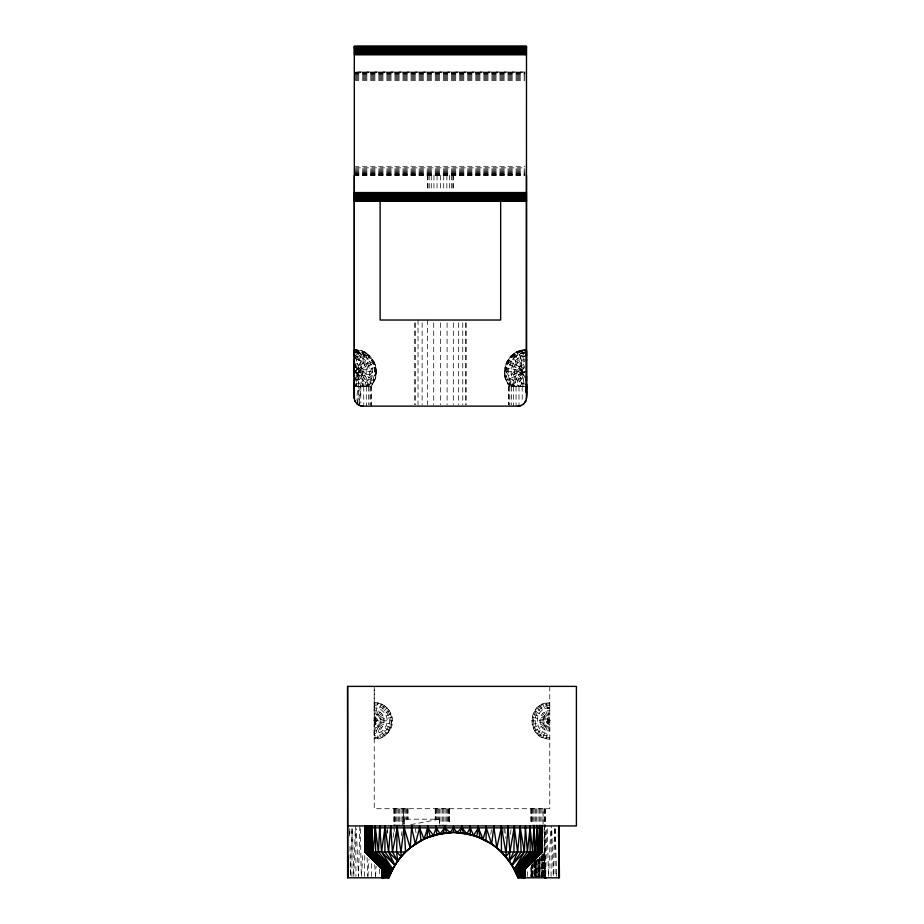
<?xml version="1.0" encoding="UTF-8"?>
<svg xmlns="http://www.w3.org/2000/svg" width="924" height="924" viewBox="0 0 924 924"><rect width="100%" height="100%" fill="white"/><g stroke="black" fill="none" stroke-linecap="round" stroke-linejoin="round"><path stroke-width="0.69" stroke-dasharray="4.62 3.46" d="M371.575 876.356L371.587 861.953M374.243 702.598C386.636 702.171 396.269 716.4 391.083 727.8C389.928 732.847 377.65 742.503 374.22 737.918M374.22 703.233L374.243 703.996C387.168 703.476 395.853 719.727 388.242 730.179C385.135 734.776 379.776 737.641 374.22 737.664C374.208 733.24 374.278 728.805 374.22 724.381C376.669 724.485 378.54 721.702 377.535 719.473C368.768 709.216 379.094 737.779 377.801 738.703M384.372 735.978L374.22 720.789L374.22 686.382M543.023 876.864L543.046 854.146M543.081 824.335L543.093 808.719M543.936 876.888L543.947 854.169L543.982 875.444M543.982 808.719L544.063 827.176M545.172 876.899L545.044 828.597M545.044 808.719L545.183 827.188L545.183 808.719M545.148 875.467L545.172 828.597M549.78 725.525L549.78 724.381C545.241 724.555 545.241 717.105 549.78 717.278M549.78 708.639L549.78 710.706C536.786 710.186 536.786 731.473 549.78 730.953L549.78 727.8C540.84 728.158 540.84 713.501 549.78 713.859M531.092 876.576L531.496 865.453L531.265 876.541L535.862 876.622L535.423 861.561M532.12 876.564L532.143 864.668M535.377 858.511L535.342 876.703L534.834 859.077M351.905 876.356L352.102 828.828M531.496 876.599L531.531 865.384M534.095 862.808L534.014 876.599L534.118 859.84L534.58 876.645M541.88 876.784L542.007 854.885L542.18 876.795M551.051 876.356L551.305 825.941M349.468 836.024L349.526 828.828M535.215 876.622L535.319 861.561M539.431 857.218L539.293 876.784L539.431 857.46M374.22 720.143L374.243 717.278M374.22 730.445L374.22 724.381L374.22 725.548M536.509 876.714L536.659 859.978M537.895 876.691L538.045 858.846L538.299 876.703M374.22 707.946L374.243 705.67C384.627 705.347 392.527 717.163 388.242 726.634C387.976 730.607 374.289 740.748 374.243 733.714C383.079 734.003 389.789 723.942 386.151 715.892C385.631 711.711 373.192 703.337 374.22 711.157M374.22 733.309L374.243 730.953C387.272 731.508 387.272 710.152 374.243 710.706L374.22 708.766M556.675 876.356L556.71 873.48M364.472 876.356L364.818 854.746M531.774 876.564L531.947 864.725M527.281 876.356L527.408 869.161M531.485 865.372L531.023 876.529M545.761 874.924L546.662 828.828M359.84 825.941L358.524 876.356L356.248 828.828M554.527 828.828L553.291 876.356L551.755 828.828M394.248 831.565L394.317 828.759M351.778 828.828L350.392 876.356L349.965 844.663M353.811 876.356L355.255 828.828M539.2 876.356L539.939 857.634M548.59 876.356L550.762 828.828M375.618 876.356L376.114 866.273M367.96 876.356L369.011 859.077M531.566 876.356L532.293 864.841M393.254 837.317L393.809 828.782M361.411 876.356L362.947 853.314M402.46 825.941L403.8 808.719L403.938 824.508L403.95 819.172L439.466 819.172L439.593 824.589M357.738 402.945L359.066 386.613C375.306 382.467 372.014 356.341 355.336 356.006L357.38 356.352L361.376 354.689L365.708 354.689L369.704 356.352C378.332 364.033 378.621 378.366 370.674 386.613M374.22 739.004L374.22 738.08C396.615 740.759 398.186 702.263 374.243 702.956M359.297 403.811L360.81 386.613L360.81 403.095M355.382 349.757L358.57 350.392L372.418 359.644C378.378 367.671 376.83 379.498 370.131 386.613M514.148 353.291L524.07 368.133L522.88 369.334L508.027 359.413L514.391 353.638L526.495 349.977C508.05 348.44 496.904 373.723 510.117 386.613C498.683 374.012 507.022 350.785 524.312 349.757M515.673 386.613C500.923 376.588 509.794 353.488 526.495 352.206M526.495 355.879C509.263 355.301 504.943 382.259 521.737 386.613M522.152 349.977L524.07 359.644C511.203 361.527 511.203 381.947 524.07 383.83L523.515 386.613M510.533 834.314L511.088 828.736M355.163 367.475L355.971 363.409C364.841 364.691 364.841 378.782 355.971 380.053L355.971 375.733C359.459 374.474 359.459 368.999 355.971 367.729C353.049 362.3 364.368 348.567 354.319 349.538M365.13 386.613C379.244 377.223 371.841 354.158 355.509 352.772L357.923 353.638L362.162 352.795L366.412 353.638L370.004 356.04L374.821 363.248L354.319 371.737L376.507 371.737L374.428 363.409C368.676 358.246 365.107 348.66 355.763 349.977M368.353 386.613L373.261 379.591L375.664 367.475L371.367 360.348L367.371 358.685L365.708 354.689C367.995 350.404 357.126 350.577 354.319 349.977M512.45 386.613C502.286 377.65 505.567 362.22 514.391 353.638L518.145 351.628L526.484 349.538M511.596 386.613L520.478 377.743L522.88 374.139L522.152 371.737L522.88 369.334C517.486 363.964 519.45 354.135 526.484 351.236L518.145 351.628C515.165 356.56 498.013 363.294 511.977 365.731L514.391 369.334L514.391 374.139L511.977 377.743L505.971 380.226L510.672 386.613L508.027 384.061L522.88 374.139L524.07 375.329L516.539 386.613M549.78 739.05C525.721 739.57 526.599 701.339 549.78 702.956C526.807 702.009 526.807 739.65 549.78 738.703M401.466 835.712L401.905 831.519M490.725 834.199L491.718 828.701M376.507 371.737L375.664 375.976L373.261 379.591L369.658 381.993L355.521 372.534M374.22 720.951L377.801 702.956M546.257 738.703L549.78 720.963M355.971 375.733L357.565 379.591L356.722 383.83L354.862 386.613M360.071 386.613C362.012 382.478 360.972 377.477 357.923 374.139M364.657 386.613C367.128 380.33 362.554 372.499 355.728 372.014M548.452 724.116L549.78 720.87L547.828 717.867M355.971 367.729L362.809 351.236M357.38 368.676L359.032 364.668L359.032 360.348L357.38 356.352L354.319 356.04L356.722 359.644L357.565 363.883M366.609 386.613C369.496 380.572 365.038 373.042 358.651 371.737L362.647 370.074L376.08 367.417M358.57 372.58L374.428 375.733L376.08 371.737L375.664 367.475M504.712 371.737L506.375 367.729L509.436 364.668L513.432 363.028L513.432 358.685L515.084 354.689L522.233 350.392L525.075 350.115M526.484 356.04L523.411 356.352L521.76 360.348L521.76 364.668L523.411 368.676L510.787 356.04L517.983 351.236L526.495 350.092M387.133 733.714L374.22 720.801L381.219 703.996M520.316 386.613L524.82 375.733M542.838 737.664L549.78 720.893L536.925 707.946M354.308 350.092C358.293 350.034 374.659 353.303 367.371 358.685L367.371 363.028L365.708 367.013L362.647 370.074L354.319 371.737M514.194 386.613C511.307 380.572 515.754 373.042 522.152 371.737C513.039 366.932 493.104 370.616 513.432 358.685M365.708 354.689L356.722 368.133M547.828 723.781L549.78 720.859L546.846 718.849L549.78 720.812L539.685 735.978M355.521 370.928C360.002 367.533 362.866 362.3 367.371 358.685M370.004 371.737L372.418 368.133L368.815 365.731L366.412 369.334L362.809 371.737L366.412 374.139L368.815 377.743C378.436 378.748 373.331 385.065 366.886 386.613M525.063 372.014L508.385 375.329L505.971 371.737L508.385 368.133M389.397 730.953L374.243 720.824L384.372 705.67M547.297 723.342L549.78 720.847L534.649 710.706M355.336 358.385L357.38 356.352M355.336 370.709L360.325 365.731C362.196 360.764 360.395 354.493 355.521 352.032M358.316 370.074L361.376 367.013L372.765 359.413M369.704 374.798L372.765 371.737L369.704 368.676M522.476 351.628C515.396 356.11 516.401 368.226 524.474 370.905M511.088 374.798L514.148 371.737L511.088 368.676M524.474 372.568C519.045 374.382 516.031 381.439 518.514 386.613M391.083 727.8L374.243 720.824L387.133 707.946M536.925 733.714L549.78 720.859L546.523 719.473L549.78 720.824L534.649 730.953M357.923 369.334L361.376 367.013C365.223 361.272 362.462 352.379 355.648 350.519M354.319 356.04L357.923 353.638L354.319 353.291L358.316 351.628L362.647 351.628L369.704 356.352L366.643 353.291M358.57 370.894C365.592 368.006 367.556 358.166 362.162 352.795L354.319 351.236L358.57 350.392L354.308 350.196M372.418 375.329L368.815 377.743L355.313 372.153M511.134 361.48L507.542 363.883L505.128 367.475L505.971 371.737M514.391 374.139L517.983 371.737L519.415 367.013L523.227 363.883L524.07 359.644L524.82 363.409M522.233 372.58L511.977 377.743M391.083 713.859L374.22 720.836L389.397 710.706M524.682 352.437L522.88 353.638L518.63 352.795L517.983 351.236M355.336 372.753L367.371 384.788C370.524 384.858 379.059 377.096 374.428 375.733M511.088 356.352L515.084 354.689L519.415 354.689L523.411 356.352M546.523 722.187L549.78 720.836L532.975 713.859M532.975 727.8L549.78 720.836L546.327 720.131M367.371 380.445L371.367 378.794M522.476 373.4L518.63 374.982L516.227 378.574L515.384 382.836L516.135 386.613M513.432 384.788C509.447 384.846 500.092 374.925 508.385 375.329M546.327 721.517L549.78 720.824L531.935 717.278M392.123 724.381L374.22 720.824L392.123 717.278M531.935 724.381L549.78 720.836L531.589 720.824M360.325 357.242L364.564 356.398L368.815 357.242M511.977 357.242L516.227 356.398L520.478 357.242L524.82 367.729M518.537 386.613L520.732 386.613M354.308 352.391L358.316 351.628L354.308 352.333M410.776 824.635L439.466 819.172M526.484 353.291L522.88 353.638L524.682 354.839M374.22 703.996L374.22 703.095M374.22 713.859C383.217 713.444 383.241 728.181 374.243 727.8M549.78 703.996C528.147 703.106 528.147 738.553 549.78 737.664M549.78 705.682C530.307 704.873 530.307 736.774 549.78 735.978M549.78 707.946C533.229 707.264 533.229 734.384 549.78 733.714M354.319 384.061C370.189 384.731 370.189 358.731 354.319 359.413M354.308 72.315L525.051 72.315M355.74 72.684L525.051 72.684M354.308 73.169L525.051 73.169M354.308 73.816L525.051 73.816M354.308 74.555L525.051 74.555M354.308 75.387L525.051 75.387M354.308 76.334L525.051 76.334M354.308 77.339L525.051 77.339M354.308 78.401L525.051 78.401M354.308 79.51L525.051 79.51M354.308 80.642L525.051 80.642M354.308 166.736L525.051 166.736M355.74 167.845L525.051 167.845M354.308 168.953L525.051 168.953M354.308 170.016L525.051 170.016M354.308 171.044L525.051 171.044M354.308 171.968L525.051 171.968M354.308 172.823L525.051 172.823M354.308 173.562L525.051 173.562M354.308 174.186L525.051 174.186M354.308 174.694L525.051 174.694M354.308 175.04L525.051 175.04M354.308 175.341L525.051 175.341M354.308 386.613L371.275 386.613L371.275 406.121M525.467 386.613L508.523 386.613L508.523 404.724M374.243 720.824L392.469 720.824M532.536 876.553L533.033 865.245M522.233 350.392L525.063 350.958M513.432 363.028L515.084 367.013L518.145 370.074L526.484 371.737L504.285 371.737L505.128 375.976L507.542 379.591L511.134 381.993M513.917 386.613L508.385 383.83M357.565 379.591L360.325 386.232L362.254 386.613C364.541 382.016 362.3 376.299 358.316 373.4M514.391 369.334L517.983 371.737C517.96 375.675 520.951 379.337 524.82 380.053M511.977 365.731L522.476 370.074M513.432 380.445L509.436 378.794L506.375 375.733M367.371 363.028L371.367 364.668M354.308 384.696L357.276 386.613L355.163 375.976M369.658 381.993L372.765 384.061M522.233 370.894C515.199 368.006 513.247 358.166 518.63 352.795L520.478 357.242M369.658 361.48L373.261 363.883L376.08 371.737M355.301 384.915L357.276 386.613M547.297 718.318L549.78 720.789L546.257 702.956M367.371 384.788L369.196 386.613M364.264 386.613L356.722 375.329M539.685 705.67L549.78 720.789L548.452 717.544M523.203 386.613L521.76 383.113L521.76 378.794L523.411 374.798L520.478 377.743L519.635 381.993L520.478 386.232M506.375 367.729L508.027 371.737M542.838 703.996L549.78 720.766M357.38 374.798C361.573 383.726 354.897 393.312 357.634 402.945M354.735 377.061L355.971 380.053M374.22 720.766L381.219 737.664M523.227 379.591L524.07 383.83M415.292 828.701L416.043 832.824M504.816 828.736L505.855 838.495M374.428 367.729L374.821 371.737M387.364 828.782L387.71 833.055M543.97 851.87L545.507 874.924M374.728 864.841L375.456 876.356M538.011 859.077L539.062 876.356M530.977 867.717L531.404 876.356M386.925 830.26L387.052 833.148M367.082 857.634L367.81 876.356M503.903 828.759L504.054 832.986M555.243 828.828L556.618 876.356M547.251 828.828L548.498 876.356M536.752 859.978L537.202 876.714M352.494 828.828L353.73 876.356M539.524 857.218L539.974 876.772M541.279 876.807L540.84 855.901L540.979 876.772M379.602 869.161L379.741 876.356M360.36 828.828L361.284 876.356M534.164 862.82L534.395 876.61M532.155 862.023L532.397 876.564M542.203 854.746L542.55 876.356M374.22 734.037L374.243 735.978M349.78 828.828L349.861 836.024M539.477 857.472L539.662 876.737M543.358 854.134L543.485 876.853M359.066 386.613L359.17 405.243M554.92 828.828L555.116 876.356M544.074 828.597L544.282 876.864M355.705 825.941L355.959 876.356M535.423 861.953L535.446 876.356M549.78 686.382L549.78 808.719L374.22 808.719L374.22 687.826M544.64 808.719L544.64 876.899M543.093 854.134L543.093 875.421M542.018 808.719L542.018 825.941M542.018 854.146L542.018 876.864M540.783 808.719L540.783 825.941M539.454 808.719L539.454 825.941M538.068 808.719L538.068 825.941M538.068 859.99L538.068 876.772M536.682 808.719L536.682 825.941M536.682 860.232L536.682 876.68M535.342 808.719L535.342 824.508M534.118 808.719L534.118 825.941M533.033 808.719L533.033 825.941M532.155 808.719L532.155 824.508M531.496 808.719L531.496 824.508M531.092 808.719L531.092 824.508M531.092 867.128L531.092 876.564M530.953 808.719L530.953 824.508M522.164 386.613L522.164 402.148M518.988 386.613L518.988 406.04M516.054 386.613L516.054 406.121M513.49 386.613L513.49 406.121M511.388 386.613L511.388 404.724M509.817 386.613L509.817 406.121M508.858 386.613L508.858 404.724M466.227 322.892L466.227 404.689M465.349 322.892L465.349 404.689M462.762 322.892L462.762 404.689M458.662 322.892L458.662 404.689M453.314 175.341L453.314 191.118M453.314 322.892L453.314 404.689M452.876 175.341L452.876 191.118M451.582 175.341L451.582 191.118M449.526 175.341L449.526 191.118M449.457 808.719L449.457 824.508M449.318 808.719L449.318 824.508M448.914 808.719L448.914 824.508M448.267 808.719L448.267 824.508M447.378 808.719L447.378 824.508M447.089 322.892L447.089 404.689M446.858 175.341L446.858 191.118M446.304 808.719L446.304 825.941M445.068 808.719L445.068 825.941M443.739 175.341L443.739 191.118M443.739 808.719L443.739 825.941M442.342 808.719L442.342 825.941M440.956 808.719L440.956 825.941M440.401 175.341L440.401 191.118M440.401 322.892L440.401 404.689M439.628 808.719L439.628 825.941M439.35 819.172L439.35 824.589M438.392 808.719L438.392 819.172M437.318 808.719L437.318 819.172M437.052 175.341L437.052 191.118M436.428 808.719L436.428 819.172M435.77 808.719L435.77 819.172M435.366 808.719L435.366 819.172M435.227 808.719L435.227 819.172M433.945 175.341L433.945 191.118M433.714 322.892L433.714 404.689M431.265 175.341L431.265 191.118M429.21 175.341L429.21 191.118M427.928 175.341L427.928 191.118M427.489 175.341L427.489 191.118M427.489 320.027L427.489 404.689M422.141 322.892L422.141 404.689M418.029 320.027L418.029 404.689M415.454 322.892L415.454 404.689M414.576 322.892L414.576 404.689M408.05 808.719L408.189 819.172M407.646 808.719L407.646 819.172M406.987 808.719L406.987 819.172M406.098 808.719L406.098 819.172M405.024 808.719L405.024 819.172M404.065 819.172L404.065 824.589M403.8 808.719L403.8 824.508M402.46 808.719L402.46 824.508M401.074 808.719L401.074 825.941M399.688 808.719L399.688 825.941M398.348 808.719L398.348 825.941M397.124 808.719L397.124 825.941M396.038 808.719L396.038 825.941M395.16 808.719L395.16 825.941M394.502 808.719L394.502 825.941M394.098 808.719L394.098 825.941M393.959 808.719L393.959 825.941M370.94 386.613L370.94 406.121M369.981 386.613L369.981 404.724M368.41 386.613L368.41 404.724M366.308 386.613L366.308 406.121M363.744 386.613L363.744 404.724M549.78 707.911L547.297 708.188L549.78 707.923M525.051 72.026L355.74 72.026L525.051 72.095"/><path stroke-width="1.39" d="M354.308 387.56L354.319 380.226L354.308 388.334L354.308 175.341M370.986 858.142L371.021 825.941M371.852 827.858L372.141 859.285L371.633 825.941M372.118 859.274L372.141 827.858M372.06 859.216L372.106 827.858M384.754 877.8L384.754 869.184L371.864 855.012M526.426 398.591L526.495 46.2L354.308 46.2L354.308 397.516C354.204 402.125 358.327 406.19 362.913 406.121L517.879 406.121C528.713 405.879 527.454 391.06 526.484 384.061L526.495 175.341M354.319 367.417L354.319 359.413L354.319 376.056M354.308 388.507L354.308 382.882M526.495 380.803L526.495 371.667M558.731 877.8L558.881 825.941M371.356 825.941L371.252 858.408L371.021 827.858L541.961 827.858L541.972 851.963L524.809 869.184L524.543 877.8L524.301 869.184L540.863 851.963L541.198 825.941M508.084 825.941L505.786 856.571L513.744 868.144L518.087 877.8L559.424 877.8L558.974 825.941M526.495 371.702L526.495 350.092M526.495 387.479L526.484 376.056M347.886 856.19L347.771 877.8L347.597 686.382L576.403 686.382L576.403 825.941L347.62 825.941M354.308 350.196L354.319 356.04M370.178 825.941L369.993 857.149L369.669 825.941M371.633 827.858L371.483 858.639L371.356 827.858M371.021 827.858L370.686 857.842L370.628 825.941M354.308 352.333L354.319 351.236M533.714 860.256L524.982 869.184L524.867 877.8L524.809 869.184L534.118 859.84M366.412 825.941L366.043 853.199L365.627 825.941L366.043 853.199L366.412 825.941L367.186 854.342L367.856 825.941L367.186 854.342L366.412 827.858M533.968 825.941L532.651 851.963L518.907 869.184L519.681 877.8L520.743 869.184L536.809 851.963L537.133 825.941M558.546 837.467L558.743 825.941M354.308 384.696L354.319 384.061L354.377 398.637M541.972 832.639L541.695 852.24M530.076 825.941L530.145 851.963L516.759 869.184L516.354 873.457C510.256 859.528 499.422 847.793 486.024 840.609L486.301 825.941M347.597 686.382L347.597 877.8L388.923 877.8L392.712 869.184L397.678 861.11L396.604 851.963L397.239 825.941M372.384 859.054L382.213 869.184L382.143 877.8L382.039 869.184L364.818 851.963L365.627 827.858M525.49 825.941L524.358 851.963L514.31 869.184L524.982 869.184L542.203 851.963M526.495 386.613L526.195 392.365L526.495 384.384M375.294 825.941L375.652 851.963L390.263 869.184L390.656 873.457L392.712 869.184L378.459 851.963L379.764 825.941M427.766 825.941L427.05 837.721C412.416 843.82 400.057 855.139 392.712 869.184L382.039 869.184L372.014 859.054L382.213 869.184L382.478 877.8L382.721 869.184L372.141 858.049M411.7 825.941L410.175 847.828C400.566 855.67 393.174 866.146 388.923 877.8L388.115 869.184L373.157 851.963L371.945 833.529M520.27 825.941L517.59 851.963L509.205 860.937L509.933 851.963L514.46 825.941M388.923 877.8L390.263 869.184L373.157 851.963L375.294 827.858L378.459 851.963M390.794 825.941L388.577 851.963L394.941 865.268L381.554 851.963L379.764 827.858M501.42 851.905L511.053 863.651L518.087 877.8L518.907 869.184L534.869 851.963L537.133 827.858L538.461 851.963L522.256 869.184L521.078 877.8L520.743 869.184L538.461 851.963L539.547 825.941M530.145 851.963L514.31 869.184L527.385 851.963L530.076 827.858L532.651 851.963L516.759 869.184L518.087 877.8M371.61 856.017L384.754 869.184L383.783 877.8L383.576 869.184L372.28 857.033M384.95 825.941L388.577 851.963L397.678 861.11L401.143 856.675L400.97 851.963L404.238 825.941M493.947 825.941L491.66 844.016L496.846 847.828L505.786 856.571L509.933 851.963L508.084 827.858M486.024 840.609L483.044 839.096L486.301 827.858L491.66 844.016L476.819 836.497L478.366 825.941M397.678 861.11L392.469 851.963L397.239 827.858L400.97 851.963M444.814 825.941L443.404 833.171L427.05 837.721L437.583 834.303L453.511 832.409L466.966 833.76L479.972 837.721L478.366 827.858L473.585 835.423L456.86 832.501L453.511 827.858L450.15 832.501L436.717 834.511L436.209 825.941M450.15 832.501L444.814 827.858L440.055 833.76L436.209 827.858L433.437 835.423L427.766 827.858L423.977 839.096L410.175 847.828L404.238 827.858L405.532 851.963L401.143 856.675L396.604 851.963M460.233 832.755L461.896 825.941M541.383 852.54L541.198 827.858M512.046 865.234L521.101 851.963L520.27 827.858L524.358 851.963L512.046 865.234L517.59 851.963L514.46 827.858L513.871 851.963L509.205 860.937M525.733 401.004L525.34 401.813L525.756 400.97M541.06 852.852L541.614 851.963L524.301 869.184L524 877.8L523.446 869.184L539.812 851.963L539.547 827.858L540.863 851.963L523.446 869.184L523.238 877.8L522.256 869.184L539.812 851.963M540.783 853.118L541.614 851.963L537.525 856.329M540.032 853.857L541.614 851.963L538.068 855.797M531 863.166L531.774 862.323L524.809 869.184L532.721 861.307M539.454 854.423L541.614 851.963L538.669 855.197M531.023 863.143L524.982 869.184L524.982 877.8M531.993 862.092L524.809 869.184L531.543 862.577M533.483 860.498L524.982 869.184L531.335 862.797M524.982 869.184L531.265 862.877M524.809 869.184L532.478 861.572M535.377 858.511L524.301 869.184L534.834 859.077M518.907 869.184L536.809 851.963M456.86 832.501L461.896 827.858L466.966 833.76L470.293 834.511L470.201 825.941M523.123 404.342L523.943 403.626M437.583 834.303C425.56 837.167 414.402 843.381 405.532 851.963L373.157 851.963M427.292 837.618L423.977 839.096L419.565 827.858L419.565 825.941M521.136 405.486L519.288 405.994M442.896 833.252L453.511 832.409L464.125 833.252M517.879 406.121L518.953 406.04M354.308 46.489L526.495 46.489M354.308 46.858L526.495 46.858M354.308 47.343L526.495 47.343M354.308 47.979L526.495 47.979M354.308 48.718L526.495 48.718M354.308 49.561L526.495 49.561M354.308 50.508L526.495 50.508M354.308 51.513L526.495 51.513M354.308 52.576L526.495 52.576M354.308 53.684L526.495 53.684M354.308 54.805L526.495 54.805M354.308 192.562L526.495 192.562M354.308 193.67L526.495 193.67M354.308 194.779L526.495 194.779M354.308 195.842L526.495 195.842M354.308 196.847L526.495 196.847M354.308 197.794L526.495 197.794M354.308 198.648L526.495 198.648M354.308 199.388L526.495 199.388M354.308 200.011L526.495 200.011M354.308 200.52L526.495 200.52M354.308 200.866L526.495 200.866M354.308 201.155L526.495 201.155M354.308 386.613L354.331 398.232M469.427 834.303C481.462 837.167 492.608 843.381 501.489 851.963L541.972 851.963M362.913 406.121L359.679 405.486M476.819 836.497L473.585 835.423L470.201 827.858L466.966 833.76L463.605 833.171L461.896 827.858M479.729 837.618L483.044 839.096L478.366 827.858M359.17 405.243L358.651 404.978M356.826 403.603L357.669 404.342M545.172 876.899L546.072 877.8M372.129 855.012L386.278 869.184L387.329 877.8L388.115 869.184L371.979 852.979M371.425 857.033L383.576 869.184L383.021 877.8L382.721 869.184L371.587 858.049M375.652 851.963L392.712 869.184L381.554 851.963L384.95 827.858L384.927 851.963L394.941 865.268M545.021 876.888L545.922 877.8M371.922 853.048L386.278 869.184L385.943 877.8L384.754 869.184M543.936 876.888L544.698 877.8M444.814 827.858L446.777 832.755M427.766 827.858L430.203 836.497M411.7 827.858L415.35 844.016L419.565 827.858L420.998 840.609M505.809 851.963L501.235 825.941M493.947 827.858L496.846 847.828L501.235 827.858L501.489 851.963M525.49 827.858L527.385 851.963M390.794 827.858L392.469 851.963M533.968 827.858L534.869 851.963M526.484 384.061L526.495 384.696M369.115 825.941L369.6 856.744L369.669 827.858L370.628 827.858L370.362 857.507L370.178 827.858M354.308 352.391L354.319 353.291M526.484 351.236L526.495 356.04M526.484 359.413L526.495 360.499M369.115 827.858L369.173 856.329L368.503 825.941M522.256 869.184L522.256 877.8M367.151 825.941L367.186 854.342M542.018 825.756L542.018 852.725M541.961 825.941L541.961 827.858M500.658 201.155L500.658 320.027L380.134 320.027L380.134 201.155M453.511 825.941L453.511 832.409M382.039 869.184L382.039 877.8M364.818 825.941L364.818 851.963M368.503 827.858L368.237 855.381L367.856 827.858L368.503 827.858M545.449 877.8L544.64 876.899L545.449 877.8M355.093 401.062L355.44 401.79L355.116 401.108"/></g></svg>
